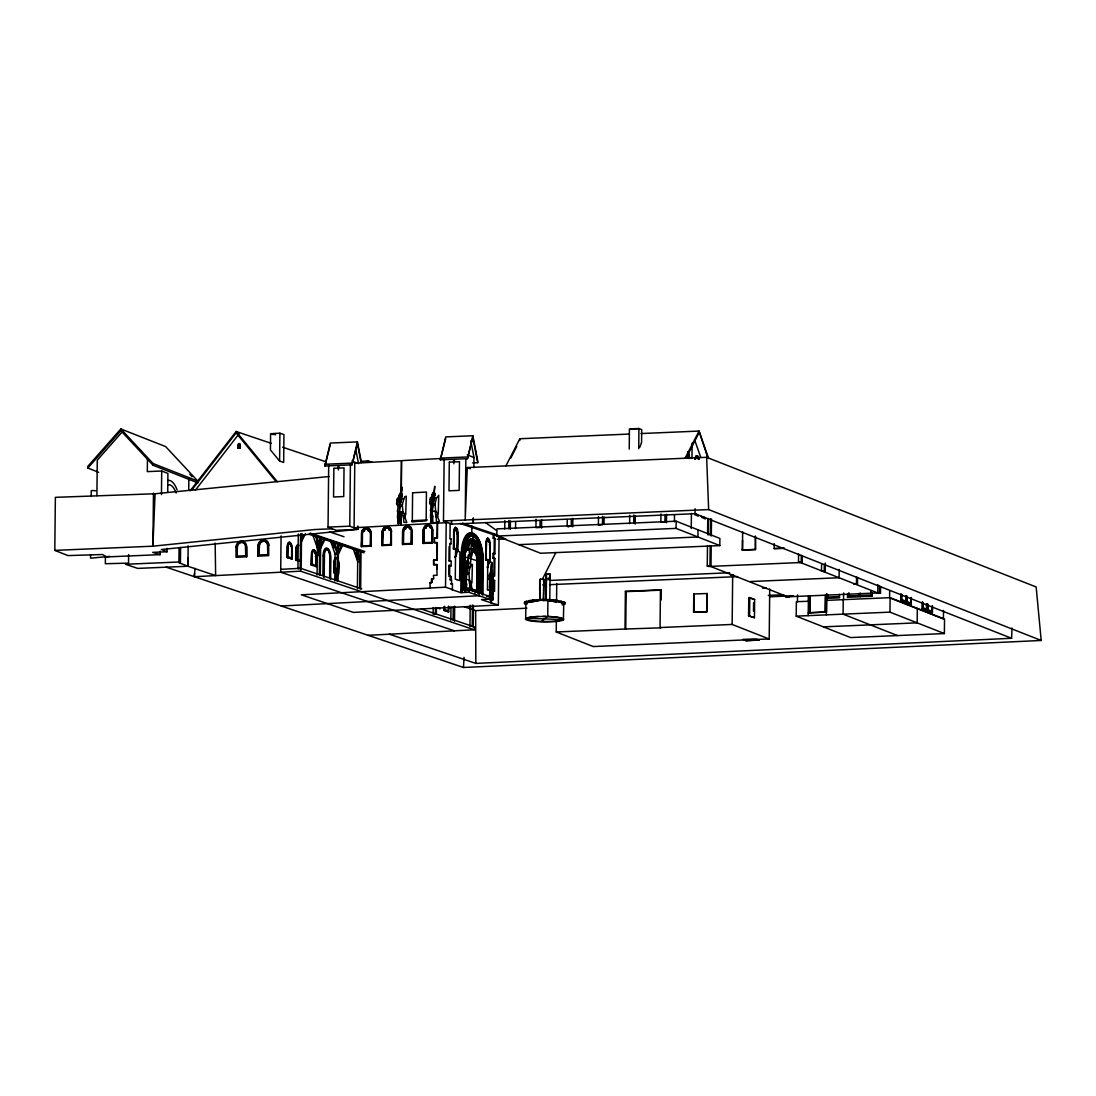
<?xml version="1.0" encoding="UTF-8"?>
<svg xmlns="http://www.w3.org/2000/svg" width="1096" height="1096" viewBox="0 0 1096 1096"><rect width="100%" height="100%" fill="white"/><g stroke="black" fill="none" stroke-linecap="round" stroke-linejoin="round"><path stroke-width="1.5" d="M629.241 449.1L629.405 428.906L638.913 428.509L641.694 429.646L641.585 442.373L639.872 447.168M638.749 448.702L638.913 428.509M160.249 551.206L160.222 554.631L106.778 556.919L102.503 554.521L68.007 555.59L54.8 550.384L55.362 497.337L155.07 493.762L329.348 476.5M87.831 468.033L87.858 466.307L120.834 428.961L165.633 446.579L197.855 481.144L197.842 482.87L153.043 465.238L120.82 430.673L87.831 468.033L98.654 472.294M90.584 554.795L90.543 558.165L110.038 556.384M91.201 495.693L91.256 490.638A24.893 20.057 -78.1 0 1 95.612 490.816M96.9 495.652L97.27 460.156L122.656 431.399L126.04 435.03M105.422 556.974L105.339 563.728L128.547 563.139L128.629 554.576M147.453 458.005L147.316 471.623L161.715 471.006L167.894 473.445L167.702 492.173M153.043 465.238L153.056 463.512L120.834 428.961M153.467 493.132L152.919 546.192L54.8 550.384M161.454 494.584L161.715 471.006M160.222 554.631L152.687 552.37L167.085 551.754L167.113 548.356M180.593 547.425L180.429 562.577L178.908 561.988L179.059 548.288M215.159 543.123L215.638 575.592L187.937 566.248L188.142 545.822M188.731 489.624L188.868 477.719M421.275 609.006L474.363 626.926L474.321 629.789L300.619 571.18L194.389 576.702L194.417 573.304M235.983 547.096L236.051 557.33L246.669 556.782L246.6 546.548A5.795 5.261 -71.4 0 0 241.353 541.082A5.795 5.261 -71.4 0 0 235.983 547.096L236.161 547.151M237.805 448.127L240.271 448.127L240.284 444.387L239.188 443.51L237.805 448.127L237.887 444.387L239.531 443.62M236.928 556.097L237.188 545.835A4.658 4.22 -71.4 0 1 245.422 545.411L245.764 555.754L245.723 545.507A4.658 4.22 -71.4 0 0 237.476 545.945L236.928 556.097L245.764 555.754M239.449 443.606L240.271 448.127M246.6 546.548L246.669 556.782M257.916 556.124L258.026 545.945A5.795 5.261 -71.4 0 1 263.396 539.944A5.795 5.261 -71.4 0 1 268.657 545.397L268.821 545.452A5.795 5.261 -71.4 0 0 263.574 539.999A5.795 5.261 -71.4 0 0 258.204 546.014L257.916 556.124L268.726 555.631L268.657 545.397M258.971 554.96L259.231 544.698A4.658 4.22 -71.4 0 1 267.479 544.274L267.808 554.603L267.767 544.37A4.658 4.22 -71.4 0 0 259.519 544.794L258.971 554.96L267.808 554.603M270.602 433.701L270.424 449.894L279.603 461.087L283.659 462.444L283.946 434.578L279.891 433.208L270.602 433.701L273.301 434.605M279.603 461.087L279.891 433.208M281.083 535.862L280.699 572.208L454.402 630.817M287.029 557.439L287.125 547.26A5.795 2.302 87 0 1 289.508 542.301A5.795 2.302 87 0 1 291.769 548.822L292.057 558.974L287.029 557.439L292.057 558.974M287.426 557.412L287.536 547.233A5.795 2.302 87 0 1 289.906 542.287A5.795 2.302 87 0 1 292.166 548.795M290.947 557.741L287.892 556.453L288.056 546.219A4.658 1.85 87 0 1 289.892 543.41A4.658 1.85 87 0 1 291.659 547.425L291.659 559.001M298.742 561.138L295.66 560.097L295.769 549.918A5.795 2.302 87 0 1 298.742 545.356M299.139 561.111L296.057 560.07L296.167 549.891A5.795 2.302 87 0 1 298.537 544.931M299.002 559.946L296.523 559.111L296.701 548.877A4.658 1.85 87 0 1 298.523 546.068M298.304 533.93L297.948 568.591L298.934 568.92M300.564 533.807L300.208 568.468L301.181 568.797L301.551 534.136M300.619 571.18L300.647 568.303L280.727 569.345M311.237 565.057L311.346 554.877A5.795 2.302 87 0 1 313.716 549.932A5.795 2.302 87 0 1 315.977 556.439L315.867 566.618L316.374 556.426A5.795 2.302 87 0 0 314.114 549.904A5.795 2.302 87 0 0 311.744 554.864L311.237 565.057L316.264 566.605M315.169 565.358L312.1 564.07L312.278 553.836A4.658 1.85 87 0 1 314.1 551.028A4.658 1.85 87 0 1 315.867 555.056L315.922 556.343M317.087 575.044L317.388 546.986M317.443 542.041L317.484 537.081L319.744 536.971L319.347 574.934L320.333 575.263L320.731 537.3M318.278 555.576L318.374 547.315M322.895 575.345L323.101 555.658A8.7 3.452 87 0 1 326.704 548.343M323.676 576.934L323.895 555.617A8.7 3.452 87 0 1 327.499 548.301A8.7 3.452 87 0 1 330.841 558.165L330.622 579.332M361.064 462.539L357.406 443.62L352.049 464.827L324.896 465.992L330.28 443.058L357.433 441.894L361.379 462.402M324.128 577.113L324.485 553.891A7.549 3 87 0 1 327.485 549.439A7.549 3 87 0 1 330.307 556.028L330.17 579.195M357.885 525.984L357.858 529.354L336.13 530.286L328.047 527.108L328.704 464.8M329.649 577.606L329.786 556.056A7.549 3 87 0 0 326.951 549.466A7.549 3 87 0 0 323.95 553.918L324.348 555.85M335.677 557.905A5.795 2.302 87 0 0 333.91 562.865L333.801 573.057L334.307 562.851A5.795 2.302 87 0 1 336.075 557.891M335.732 559.33A4.658 1.85 87 0 0 334.842 561.837L333.992 572.098M334.814 581.031L335.102 552.973M335.157 548.014L335.212 543.068M335.814 579.702L335.938 568.153M337.458 542.945L337.061 580.907L338.048 581.236L338.445 543.274M338.39 573.318L338.431 563.043A4.658 1.85 87 0 0 338.253 561.878M338.294 560.125A5.795 2.302 87 0 1 338.938 564.413L338.431 574.619L338.541 564.44A5.795 2.302 87 0 0 338.253 561.467M357.858 529.354L349.775 526.176L350.419 463.868M352.049 464.827L357.433 441.894M357.406 588.648L357.721 558.946M357.776 553.987L357.803 550.685M360.063 550.576L359.666 588.538L360.653 588.867L361.036 552.548M366.393 527.957A5.069 4.603 -71.4 0 0 361.694 533.218L361.543 546.685L361.516 533.149A5.069 4.603 -71.4 0 1 366.215 527.888L366.393 527.957A5.069 4.603 -71.4 0 1 370.982 532.725L370.845 546.205L361.379 546.63L362.187 533.122A2.178 1.973 -71.4 0 1 364.201 530.861A2.178 1.973 -71.4 0 1 366.215 528.615L366.215 527.888A5.069 4.603 -71.4 0 1 370.818 532.67L370.982 532.725M366.502 528.71A2.178 1.973 -71.4 0 0 364.489 530.957A2.178 1.973 -71.4 0 0 362.475 533.218L362.338 545.972L370.297 545.561L370.434 532.807A2.178 1.973 -71.4 0 0 368.462 530.752A2.178 1.973 -71.4 0 0 366.502 528.71L366.215 528.615A2.178 1.973 -71.4 0 1 368.174 530.656A2.178 1.973 -71.4 0 1 370.147 532.711L370.434 532.807M370.667 546.15L370.818 532.67L370.845 546.205M386.97 526.888A5.069 4.603 -71.4 0 0 382.271 532.149L382.134 545.616L382.093 532.081A5.069 4.603 -71.4 0 1 386.806 526.82L386.97 526.888A5.069 4.603 -71.4 0 1 391.573 531.656L390.738 531.642A2.178 1.973 -71.4 0 0 388.765 529.587A2.178 1.973 -71.4 0 0 386.792 527.546L386.806 526.82A5.069 4.603 -71.4 0 1 391.395 531.601L391.423 545.137L381.956 545.561L382.764 532.053A2.178 1.973 -71.4 0 1 384.778 529.793A2.178 1.973 -71.4 0 1 386.792 527.546L387.08 527.642A2.178 1.973 -71.4 0 1 389.053 529.683A2.178 1.973 -71.4 0 1 391.025 531.738L390.888 544.493L382.915 544.904L383.052 532.149A2.178 1.973 -71.4 0 1 385.066 529.889A2.178 1.973 -71.4 0 1 387.08 527.642M391.423 545.137L390.601 544.397L391.025 531.738M398.492 517.723L397.423 517.764L397.807 511.859M399.711 517.545L400.067 523.162L397.875 523.696L399.889 504.365L401.04 502.379L396.82 502.763L396.93 504.914L399.889 504.365M400.848 511.599L400.711 525.19L354.09 527.751L354.762 463.224L401.383 460.663L401.136 492.967M401.109 511.585L400.958 525.162L447.579 522.6M401.3 492.899L401.643 460.635L441.606 458.443M400.944 498.817L402.259 496.036M401.561 498.009L401.328 501.05L400.794 500.228M401.999 494.556L402.314 495.94M403.643 531.081L403.506 543.835L402.547 544.493L402.684 531.012L402.547 544.493L412.014 544.068L411.973 530.533A5.069 4.603 -71.4 0 0 407.383 525.751A5.069 4.603 -71.4 0 0 402.684 531.012L403.643 531.081A2.178 1.973 -71.4 0 1 405.657 528.82A2.178 1.973 -71.4 0 1 407.671 526.573A2.178 1.973 -71.4 0 1 409.63 528.615A2.178 1.973 -71.4 0 1 411.603 530.67L411.466 543.424L403.218 543.739L403.342 530.985A2.178 1.973 -71.4 0 1 405.356 528.724A2.178 1.973 -71.4 0 1 407.37 526.477L407.561 525.82M402.424 511.983L403.506 517.778L405.26 517.422L404.945 514.339M412.014 544.068L411.178 543.328L411.315 530.56A2.178 1.973 -71.4 0 0 409.342 528.519A2.178 1.973 -71.4 0 0 407.37 526.477L407.671 526.573M428.248 525.505L427.961 525.409A2.178 1.973 -71.4 0 0 425.947 527.655A2.178 1.973 -71.4 0 0 423.933 529.916L423.796 542.671L432.057 542.356L432.194 529.601A2.178 1.973 -71.4 0 0 430.221 527.546A2.178 1.973 -71.4 0 0 428.248 525.505A2.178 1.973 -71.4 0 0 426.234 527.751A2.178 1.973 -71.4 0 0 424.221 530.012L424.084 542.767L423.125 543.424L423.262 529.943L423.125 543.424L432.591 543L432.742 529.519L431.893 529.491A2.178 1.973 -71.4 0 0 429.933 527.45A2.178 1.973 -71.4 0 0 427.961 525.409L428.139 524.751M499.05 536.725L498.338 605.006L353.405 612.404L301.304 594.813L430.221 588.114L429.933 582.551C434.591 584.483 430.687 573.03 431.591 582.469M431.468 516.97L430.454 517.038L430.824 511.133M432.591 543L431.769 542.26L432.194 529.601M432.605 516.778L432.934 522.381L430.879 522.97L432.783 503.598L433.852 501.584L429.906 502.064L430.002 504.201L432.783 503.598M432.427 542.945L432.564 529.464A5.069 4.603 -71.4 0 0 427.961 524.683A5.069 4.603 -71.4 0 0 423.262 529.943L424.221 530.012M433.125 612.541L433.18 607.595M431.975 578.852L433.756 578.757L433.441 575.345L437.044 575.29L436.797 564.509L433.55 564.673L433.605 560.083L437.194 560.029L437.373 542.643L434.509 542.657L434.564 537.931L437.427 537.917L437.592 522.614L434.715 522.628L437.592 522.614M433.769 498.022L435.002 495.228M437.099 569.194L437.153 564.618L433.906 564.796L433.605 560.083M434.345 497.214L434.126 500.242L433.632 499.447M434.756 493.748L435.044 495.118M436.414 607.801L436.345 614.404L435.372 614.075L435.441 607.472M436.852 559.919L437.03 542.534M437.085 537.794L437.236 522.491M435.139 511.161L436.153 516.928L437.797 516.531L437.496 513.476M477.719 462.69L472.842 437.468L467.485 458.662L440.332 459.827L445.716 436.907L472.869 435.742L477.733 460.978L477.719 462.69L472.623 462.909M1012.046 628.035L1011.581 638.283L695.015 513.695L451.566 524.121L443.483 520.942L444.14 458.635M448.894 606.787L448.442 611.897L443.812 610.335L443.839 606.937M448.839 611.883L444.209 610.321L444.236 606.924M447.73 610.636L444.675 609.349L444.702 606.348M452.443 584.045L450.922 583.853L452.443 584.045L452.388 589.497L445.524 587.182L446.209 522.326M448.442 611.897L448.442 606.115M448.812 574.564L448.908 565.413L451.127 565.851L451.168 561.262L448.963 560.823L449.113 546.589M451.716 583.812L451.018 576.523L449.593 576.044L449.716 565.372M449.757 560.782L449.935 543.397L451.045 543.767L451.086 539.027L449.99 538.657L450.155 523.354L451.251 523.724L450.456 523.778M451.758 580.072L450.182 579.853L450.223 576.565L448.798 576.085L449.593 576.044M451.566 524.121L451.607 520.764M450.826 620.172L450.963 606.965M456.142 549.713L453.443 548.795L453.703 531.081L455.183 527.313L457.114 528.409L458.018 532.382L457.498 550.165L458.06 533.971L457.114 533.903L456.881 531.998M453.223 606.841L453.086 620.048L454.073 620.377L454.21 607.184M454.511 621.254L454.662 606.184M456.58 554.453L455.183 557.22L457.196 549.822L457.977 550.082L453.443 548.795M455.58 550.466L455.278 579.14L456.676 579.565M457.114 533.903L456.95 549.219L457.895 550.137M460.786 589.771L468.937 589.415L489.323 596.293L489.296 599.156L468.91 592.292L460.758 592.635L461.553 548.795A26.03 10.33 87 0 1 469.102 533.067L472.856 533.163L473.513 534.012L473.499 535.396L470.773 535.3A23.687 9.398 87 0 0 463.909 549.63L463.416 566.851M482.706 555.521A26.03 10.33 87 0 0 475.541 534.821L472.486 533.026L470.157 532.999A26.03 10.33 87 0 0 462.608 548.74L462.005 592.648L462.334 578.236M462.389 573.263L462.964 549.096A25.112 9.974 87 0 1 470.239 533.916L473.184 533.903L476.102 535.643A25.112 9.974 87 0 1 483.021 555.604L482.925 594.895M463.635 571.797L463.553 590.128L463.622 549.069A25.112 9.974 87 0 1 470.91 533.889M463.293 590.141L463.361 571.811M463.677 566.838L463.54 555.275M464.279 565.92L464.704 551.124A19.892 7.891 87 0 1 470.472 539.109L472.869 539.109L474.979 540.465A19.892 7.891 87 0 1 480.459 556.289L480.349 592.607M464.485 566.618L463.909 556.453M464.416 590.525L464.622 570.824M464.649 566.687L465.101 551.11A19.892 7.891 87 0 1 470.869 539.081M465.841 459.388L465.211 520.011L467.28 467.554L706.646 457.306L1036.158 586.976L1041.2 640.461L463.485 667.491L166.181 567.18M465.499 583.606L464.69 583.168L464.731 579.017M464.882 566.591L465.115 554.535A8.412 3.343 87 0 1 467.554 549.452L468.389 547.726A8.412 3.343 87 0 1 470.828 542.643L471.705 541.657L470.061 541.657A9.426 3.74 87 0 0 467.334 547.356L467.924 548.438L466.8 548.466A9.426 3.74 87 0 0 465.088 550.315M467.485 458.662L472.869 435.742M466.458 584.963L466.773 590.634L464.786 590.881L466.636 571.783L467.677 569.947L463.855 569.783L463.95 571.948L466.636 571.783M467.595 566.372L468.787 563.769M468.074 590.73L468.102 587.853L481.993 592.552M468.143 565.659L467.937 568.66L467.458 567.769M468.554 562.248L468.828 563.673M468.91 592.292L468.937 589.415M470.321 585.47L470.225 590.292L472.869 590.95L471.17 585.606M469.965 626.624L470.198 605.17M470.513 567.207L471.294 543.109A7.973 3.165 87 0 1 474.39 552.069A7.973 3.165 87 0 1 477.5 561.029L477.185 590.908M478.144 592.744L478.377 558.741A9.426 3.74 87 0 0 475.787 551.247L475.28 549.781A9.426 3.74 87 0 0 472.677 542.287L471.047 541.698L471.061 540.246L472.513 540.177A18.838 7.48 87 0 1 479.856 561.358L479.527 592.498M468.924 579.757L469.896 585.702L471.472 585.579L471.198 582.456M471.801 533.218L471.869 525.902M481.473 592.963L481.555 555.932A22.742 9.028 87 0 0 475.308 537.848L472.951 536.355L472.513 540.177A18.838 7.48 87 0 0 464.8 556.275M472.458 605.061L472.225 626.515L473.212 626.844L473.431 605.389M473.869 467.622L473.979 457.525L470.773 440.907M475.02 593.073L475.048 590.196M476.65 590.936L476.966 561.056A7.973 3.165 87 0 0 473.869 552.096A7.973 3.165 87 0 0 471.979 544.137A7.973 3.165 87 0 0 468.485 544.685M477.486 592.785L477.582 558.892A8.412 3.343 87 0 0 475.267 552.206L474.486 549.932A9.426 3.74 87 0 0 472.02 542.315M477.746 592.607L477.979 558.878A8.412 3.343 87 0 0 475.664 552.192L474.554 551.74M479.13 592.854L479.103 595.731L281.234 606.006M480.185 569.632L480.665 561.412M481.733 592.95L481.829 555.919A22.742 9.028 87 0 0 475.568 537.835L473.02 536.273L470.595 536.259A22.742 9.028 87 0 0 464.005 550.014M482.322 573.235L482.322 558.727M482.363 594.717L482.459 555.782A25.112 9.974 87 0 0 481.706 550.836M482.788 580.113L482.774 557.097M485.638 559.659L485.898 541.945L487.378 538.177L489.296 539.273L490.213 543.246L489.693 561.029L485.638 559.659L490.09 561.001L490.255 544.835L489.309 544.767M487.843 566.769C486.693 570.331 488.556 561.015 489.378 560.371L490.159 560.631L489.227 563.536M487.46 589.689L487.761 561.001L489.159 561.426M489.693 561.029L489.802 543.274L487.898 538.15L489.953 544.054M489.624 587.689L489.885 593.69M490.405 593.744L490.337 599.827L489.583 599.567L490.104 580.442L489.433 587.305L491.857 588.771M498.338 605.006L490.693 602.731L490.748 597.279L492.268 597.484L492.323 590.771L494.529 591.196L494.639 580.524L492.433 580.085L494.639 580.524M491.035 575.208L491.515 571.139M491.309 574.523L491.186 577.524L490.967 576.606M491.488 602.69L491.501 593.799L493.077 594.018L493.118 590.73M491.844 587.771L492.871 600.183L492.652 591.525M491.967 575.962L492.104 562.467L489.213 561.549M494.077 558.59L493.899 575.975L492.474 575.51L494.693 575.934L494.871 558.549L492.981 558.22L493.022 553.494L494.926 553.822L495.077 538.52L493.186 538.191L493.227 533.807M493.227 580.044L493.269 575.455M494.871 558.549L493.775 558.179L493.817 553.453M493.981 538.15L494.022 533.766M494.529 591.196L493.734 591.237L493.844 580.565M494.926 553.822L494.132 553.864L494.282 538.561L493.186 538.191M496.844 536.054L496.926 528.889L676.15 521.203L719.88 538.424L719.812 545.589L540.588 553.261L496.844 536.054L676.068 528.382L719.812 545.589M504.722 528.998L504.818 520.586M508.804 528.82L508.887 520.408M510.311 529.409L510.407 520.997M515.572 528.628L515.641 521.943M519.805 440.469L519.833 438.743L629.063 434.071M563.152 604.828L564.714 604.115L564.92 602.499C552.302 598.443 537.561 598.622 524.724 601.882L524.518 603.499L525.888 604.293M524.724 601.882L524.518 603.499L527.135 603.485M525.71 604.239L524.532 602.636M525.696 618.555L525.861 602.786L538.04 600.8L524.71 602.745L526.792 604.197M526.285 601.17L527.327 602.115M529.08 601.43L529.094 600.567L534.67 600.444L532.971 600.087L533.629 601.088M536.04 519.244L535.958 527.655L540.027 527.477L540.095 520.751M539.657 589.771L539.725 583.469M539.712 600.403L540.301 579.126L543.863 579.25L543.643 600.224M540.081 600.101L540.301 579.126M541.547 528.08L541.63 519.668M538.67 600.183L537.643 599.786L537.643 600.649L543.082 600.087M543.287 600.526L543.863 579.25M546.123 574.263L545.863 600.074L549.795 599.896L550.055 574.085L546.123 574.263L550.055 574.085M546.219 599.772L546.493 573.962M547.726 616.541L547.904 600.772L557.631 601.334L564.906 603.362L562.303 603.375M548.096 599.745L548.096 600.608L542.794 600.526M549.644 579.222L549.699 574.386M744.513 639.927L593.279 646.558L556.234 631.981L556.357 620.309M556.549 601.951L556.741 583.606M561.248 601.06L560.303 602.005L547.904 600.772M563.399 619.843A19.125 2.726 0.6 0 0 537.876 616.582A19.125 2.726 0.6 0 0 532.368 621.172A19.125 2.726 0.6 0 0 563.399 619.843L563.755 603.362L560.303 602.005M563.728 602.608L563.728 601.759L560.974 601.868L561.988 602.512M564.92 602.499L564.714 604.115L562.097 604.745M568.701 526.916L567.18 526.313L567.249 519.586M572.852 518.326L572.77 526.738L571.249 526.149L571.317 519.408M598.498 516.572L598.402 524.984L601.129 524.861M602.485 524.806L602.567 516.394M604.019 523.724L604.088 516.997M660.45 589.84L660.052 627.542L660.792 627.83L625.008 629.036L625.391 591.347L660.45 589.84L661.189 590.128L661.08 599.964M625.748 629.337L626.145 591.635L625.391 591.347M629.638 523.641L629.721 515.23M633.707 523.463L633.803 515.052M635.228 524.066L635.31 515.654M660.861 522.299L660.957 513.887M665.012 515.408L664.93 522.134L662.217 522.244M666.45 522.724L666.546 514.312M674.424 521.819L674.492 515.134M676.068 528.382L676.15 521.203M691.247 528.436L691.398 513.408M691.973 458.238L692.138 443.14M693.59 612.157L693.782 593.95L707.194 593.539L707.002 611.746L693.59 612.157L707.002 611.746M693.96 612.308L693.782 593.95M698.015 529.82L697.933 536.985L518.723 544.657M707.906 458.155L699.043 431.07L641.009 433.55M706.632 611.609L707.194 593.539M802.299 555.699L802.231 562.467L708.276 566.481L707.263 566.084L707.482 545.808M707.605 533.985L707.756 518.778M708.057 535.054L708.235 518.353M711.208 546.096L710.989 566.372L709.975 565.974L710.194 545.698M710.304 535.56L710.482 518.655M710.756 529.012L710.852 520.518M711.304 535.958L711.482 519.052M769.721 588.977L769.2 639.023L732.155 624.446L732.662 576.071M755.624 536.328L755.473 549.576L742.444 550.124L742.636 531.916M742.444 550.124L742.554 540.191M746.061 640.694L758.925 639.995L746.061 640.694L743.211 639.42L756.062 638.858L758.925 640.146M748.582 615.842L748.774 597.635L749.774 597.594L754.623 599.498L754.445 617.706L748.582 615.842L754.445 617.706M749.582 615.801L749.774 597.594M753.5 611.13L753.596 602.855M755.473 549.576L755.24 536.177M757.363 639.379L769.2 639.023M784.325 548.329L774.187 548.589L774.228 543.63M826.357 614.87L826.507 600.375L890.116 597.663L944.533 619.076L944.382 633.557L850.633 637.571L796.217 616.158L796.367 601.677L808.615 601.279L808.67 596.43M797.477 601.759L797.546 594.909M799.518 562.577L798.505 562.18L798.6 553.74M802.231 562.467L801.217 562.07L801.299 555.302M808.464 596.347L808.163 615.637M826.685 593.964L826.494 612.034L809.602 612.733L809.834 595.69M810.013 612.897L810.191 596.046M825.343 563.07L825.247 571.523L821.521 571.235L821.589 564.481M825.247 571.523L824.233 571.126L824.315 564.372M825.137 612.089L825.315 595.018M825.494 612.239L825.658 595.388M826.877 594.032L826.507 600.375M828.055 594.923L828.014 598.348L827.905 594.868M839.18 569.372L839.098 577.743L750.157 581.551M827.864 598.279L839.563 597.854L839.44 594.375M843.235 599.663L843.084 614.144L897.514 635.57M843.536 599.786L843.619 592.936M847.688 593.909L847.646 597.334L847.537 593.854M848.852 596.019L858.36 595.621L848.852 596.019L848.893 592.731M857.552 577.441L857.469 584.209L856.469 583.812L856.538 577.044M847.496 597.265L859.196 596.841L859.072 593.361M860.346 593.306L860.305 596.731L860.196 593.251M870.799 591.621L871.019 595.018L871.046 591.717M871.731 592.758L871.841 596.238L871.882 592.813M877.882 584.606L877.8 592.977L800.381 562.508M880.568 586.497L880.485 593.265L879.485 592.868L879.554 586.1M889.596 597.813L889.678 590.963M944.382 633.557L889.966 612.143L890.116 597.663M911.379 597.553L910.899 604.417L900.994 600.567L901.063 593.731M901.46 595.429L900.994 600.567M905.077 600.992L901.857 599.43L901.912 594.484M905.789 595.594L906.132 602.416M906.2 595.58L906.173 602.553L911.31 604.389M906.584 602.54L906.652 595.703M907.091 596.471L907.05 601.416L910.255 602.978M910.899 604.417L910.982 597.58M917.325 608.362L917.174 622.843L823.425 626.857M922.147 608.842L927.285 610.678L922.147 608.842L922.216 602.005M922.558 608.828L922.627 601.978M926.23 604.293L926.846 609.212L922.955 607.677L923.01 602.731M926.874 610.691L926.942 603.855M932.532 605.937L932.463 612.774L927.326 610.938L927.353 603.841M927.805 604.074L927.326 610.938M932.121 605.951L932.025 611.308L928.134 609.773L928.189 604.828M943.505 610.431L943.423 618.993L891.185 598.43M695.015 513.695L695.138 508.708M489.761 599.635L491.556 563.645L490.118 579.085L489.528 574.263L490.803 576.249M155.07 493.762L152.919 546.192L314.566 529.532L332.294 528.779M489.926 580.784L489.117 579.305L489.528 574.263M463.485 667.491L464.033 657.408M464.581 556.645L464.731 554.138A9.426 3.74 87 0 1 467.458 548.438M464.718 554.549A8.412 3.343 87 0 1 467.156 549.466L467.992 547.329A9.426 3.74 87 0 1 470.732 541.63M465.334 569.934L465.581 567.29L464.375 565.618L463.567 570.701M491.309 569.783A2.11 0.836 87 0 1 491.625 571.18L490.94 570.947L490.446 575.003M431.427 501.954L431.687 499.283L430.44 497.817L429.605 503.037M398.451 502.694L398.725 500.023L397.382 498.529L396.505 503.735M194.389 576.702L195.088 568.372M491.57 581.716L493.31 573.523L492.995 592.046L491.871 589.251L491.57 581.716L490.693 581.428M466.896 569.728L468.554 554.754L467.266 569.769M465.184 590.922L467.006 571.824M433.043 501.489L434.756 486.268L433.427 501.461M431.276 522.943L433.167 503.571M400.177 502.269L401.985 487.076L400.588 502.242M398.3 523.683L400.3 504.338M465.307 572.085L464.334 578.647L465.896 579.455M431.399 504.105L430.399 510.832L432.016 511.366M398.423 504.845L397.355 511.544L399.081 512.12M433.797 493.817L432.468 498.105M467.622 562.166L466.334 566.248M400.972 494.611L399.547 498.872M489.117 579.305L489.953 578.633M489.871 574.222L491.159 569.386M468.787 572.811L470.047 567.235L471.116 564.81L472.39 564.413L471.924 582.949L469.526 580.291L468.787 572.811L466.937 572.619M435.002 504.242L436.304 498.475L438.729 495.255L438.249 513.832L435.77 511.585L435.002 504.242L433.084 504.379M402.273 505.064L403.657 499.324L404.835 496.735L406.246 496.146L405.739 514.723L403.095 512.421L402.273 505.064L400.218 505.146M324.896 465.992L330.252 444.784M440.332 459.827L445.688 438.633M431.194 497.611L432.838 492.57L433.948 492.173M465.101 565.536L466.704 560.755L467.773 560.549M455.183 557.22L457.512 549.932M455.662 556.22L456.662 553.11M487.364 567.755L489.693 560.467M398.19 498.351L399.944 493.337L401.04 492.912M300.66 536.588L302.085 533.615M301.496 539.438L303.633 534.985M301.469 541.876L305.387 533.711M320.525 541.561L321.95 538.588M320.649 545.904L324.211 538.479M320.621 548.343L325.197 538.807M338.239 547.534L339.664 544.561L341.925 544.452L338.363 551.877M338.335 554.316L342.911 544.78M542.328 579.332L555.891 552.521M505.941 465.841L519.833 438.743M510.654 458.32L516.764 446.415M685.151 458.169L699.043 431.07L708.646 458.512M686.069 458.073L699.029 432.783M490.131 592.388L490.323 588.607M190.156 490.803L236.133 431.495L271.397 443.387M191.841 490.008L236.12 432.893L236.133 431.495L277.343 481.719M195.294 490.268L237.969 435.208M455.58 527.286L454.1 531.067L453.84 548.781L454.333 532.04L455.868 528.135L457.758 533.19M487.775 538.15L486.295 541.931L486.035 559.631L486.528 542.904L487.624 539.027M432.002 515.558L432.372 511.709M541.616 621.364L547.493 616.459A17.659 2.521 0.6 0 1 559.905 620.322A17.659 2.521 0.6 0 1 531.108 620.405A17.659 2.521 0.6 0 1 538.396 616.486M399.067 516.312L399.465 512.462M465.882 583.647L466.238 579.853M491.597 582.565L490.638 582.414M338.417 469.951L338.226 466.882M339.185 466.91L338.102 466.951M453.854 463.8L453.662 460.717M454.621 460.745L453.539 460.8M435.085 505.078L432.989 505.379M402.355 505.9L400.122 506.16M563.166 603.965L564.728 603.252M432.167 494.433L433.495 493.844M399.232 495.187L400.656 494.625M468.869 573.66L466.841 573.619M431.221 504.927L432.701 504.379M437.482 514.915L435.742 514.942M398.232 505.653L399.807 505.16M431.851 517.011L432.934 516.668L432.619 515.01M551.932 600.389L553.165 600.019L552.672 601.033M404.931 515.791L403.068 515.791M466.047 562.508L467.334 562.138M398.917 517.764L400.067 517.449L399.739 515.778M492.638 592.963L491.844 592.607M430.44 497.817L431.947 497.42L433.276 499.173M397.382 498.529L398.985 498.159L400.41 499.954M490.063 593.813L490.419 591.977M465.129 572.865L466.567 572.578M471.184 583.894L469.499 583.647M553.22 600.526L557.645 600.471L556.905 601.457M465.745 585.072L466.786 584.908L466.485 583.195M356.844 529.395L161.413 549.534L167.085 551.754M464.375 565.618L465.827 565.468L467.115 567.454M434.18 493.789L435.016 493.721A2.11 1.836 -74.9 0 0 434.304 492.488M429.906 499.447L431.564 500.132M430.947 505.516L432.605 505.407M432.413 511.339L435.729 511.12M560.96 602.731L563.536 602.567M275.822 433.646L272.507 433.824L275.397 434.797M360.474 461.334L368.215 460.937L372.27 462.307M411.918 520.723L427.303 519.929M411.562 521.6L421.741 521.08M454.251 528.56L454.539 530.45M456.703 528.436L457.512 529.505L456.265 531.026L455.429 528.162L456.224 527.669M453.621 532.629L453.634 532.738M437.427 537.917L434.564 537.931M450.292 539.068L451.086 539.027M494.282 538.561L495.077 538.52M486.446 539.424L486.734 541.314M497.31 539.314L505.79 538.876M437.373 542.643L434.509 542.657M489.309 540.397L489.131 541.862L488.364 540.561M471.691 542.671L470.431 542.657A8.412 3.343 87 0 0 467.992 547.74M450.25 543.808L451.045 543.767M453.484 548.041L457.621 549.192M323.101 555.658L323.895 555.617M315.251 556.371L316.374 556.426M465.225 551.494A7.973 3.165 87 0 1 467.499 549.945L468.033 549.918A7.973 3.165 87 0 1 471.294 543.109L472.171 543.246A8.412 3.343 87 0 1 474.486 549.932M461.156 554.891L462.211 554.836M464.69 552.959A7.973 3.165 87 0 0 464.225 556.754L464.978 556.617M337.815 564.372L338.938 564.413M433.948 560.207L437.194 560.029M492.981 558.22L493.775 558.179M485.665 558.905L489.145 560.083M451.168 561.262L448.963 560.823M478.075 561.042L464.225 556.754M478.39 561.426L479.856 561.358M451.127 565.851L448.908 565.413M450.223 576.565L451.018 576.523M431.632 578.743L433.413 578.647M450.182 579.853L450.977 579.811M431.934 582.579L429.933 582.551M429.879 588.004L445.524 587.182M452.388 589.497L451.579 589.538L460.758 592.635M462.882 589.799L462.033 589.771M486.569 596.443L489.323 596.293M492.268 597.484L490.748 597.279M489.296 599.156L481.514 599.635L490.693 602.731M433.112 614.185L435.372 614.075M368.092 635.31L474.321 629.789M464.348 606.787L475.637 610.595L526.902 608.198M769.598 596.813L793.518 595.69M389.34 634.2L475.842 663.395L1011.581 638.283M492.022 594.69L492.762 594.649M631.159 429.015L637.954 428.728M440.359 458.114L467.513 456.95M324.909 464.266L352.076 463.101M401.383 494.584L402.273 494.543A2.11 1.959 -68.5 0 0 401.506 493.296M396.82 500.146L398.588 500.872M397.944 506.256L399.711 506.174M399.506 512.106L403.04 511.955M443.483 520.942L708.646 509.585L1041.2 640.461M328.047 527.108L349.775 526.176M694.645 514.572L698.289 516.189M697.631 514.915L695.056 513.613M701.399 516.408L705.331 517.655M701.673 517.339L705.303 518.942M567.18 526.313L571.249 526.149M178.908 561.988L125.478 564.276L137.754 568.399L187.937 566.248L187.8 557.7M180.429 562.577L178.799 562.645L187.937 566.248M742.074 549.986L755.103 549.425M774.187 548.589L783.955 548.178M707.263 566.084L709.975 565.974M798.505 562.18L801.217 562.07M543.287 580.743L546.712 580.592M550.124 580.442L729.662 572.756M821.521 571.235L824.233 571.126M542.712 584.976L546.137 584.826M549.562 584.675L737.649 576.619M626.145 591.635L661.189 590.128M856.469 583.812L853.743 583.921L857.469 584.209M768.296 595.402L783.681 594.744M879.485 592.868L785.531 596.895L789.257 597.169L788.243 596.772M880.485 593.265L876.759 592.977M754.623 599.498L749.993 598.115M871.019 595.018L861.511 595.429M860.155 596.676L871.841 596.238M826.494 612.034L808.245 612.801L809.656 612.76M796.217 616.158L889.966 612.143M556.234 631.981L625.008 629.036M660.052 627.542L732.155 624.446M527.135 618.322L561.96 619.514M434.633 497.461L436.304 498.475M401.862 498.269L403.657 499.324M467.992 562.193L468.8 562.275A2.11 1.781 77.7 0 0 468.115 560.919M463.868 567.153L465.458 568.125M464.868 573.427L466.471 573.578M466.28 579.496L469.485 579.811M464.389 584.88L465.362 584.976M553.37 601.348L555.973 601.608L553.206 601.375M555.768 600.772L558.85 601.279M468.43 565.961L470.047 567.235M456.772 579.702L459.621 580.606L459.923 551.932L455.607 550.521M487.515 589.758L491.803 591.155M367.475 461.197L370.366 462.183M282.617 447.182L325.882 461.772M239.01 433.865L236.12 432.893L275.644 481.076M462.402 523.121L497.776 535.054M459.95 523.395L504.215 538.341M473.746 535.478L472.76 536.287M472.979 535.327L475.938 536.944A23.687 9.398 87 0 1 482.459 555.782M472.472 539.122L474.582 540.492A19.892 7.891 87 0 1 480.062 556.316M431.413 526.039L430.221 527.546M424.837 526.381L426.234 527.751M493.022 553.494L494.132 553.864M410.822 527.108L409.63 528.615M404.26 527.45L405.657 528.82M412.151 530.587L411.603 530.67M489.378 560.371L490.159 560.631M390.245 528.176L389.053 529.683M383.669 528.519L385.066 529.889M383.052 532.149L382.271 532.149M369.667 529.245L368.462 530.752M363.091 529.587L364.489 530.957M489.268 575.77L490.022 576.825M362.475 533.218L361.694 533.218M489.72 582.099L490.46 582.36M329.554 531.861L344.021 536.739M492.323 590.771L493.734 591.237M491.501 593.799L492.282 594.059M310.127 533.067L364.817 551.507M311.264 534.108L348.377 546.63M309.004 534.218L363.995 552.822M437.126 607.664L440.208 608.705L436.729 607.691M300.647 568.303L361.776 588.936M397.752 516.01L398.643 516.326M430.769 515.284L431.605 515.586M838.467 596.539L829.22 597.032M467.239 454.867L473.979 457.525M467.28 467.554L470.307 468.745M710.372 566.358L787.777 596.827M351.802 461.032L357.2 463.156M120.82 430.673L122.656 431.399M153.056 463.512L197.855 481.144M491.433 574.838L492.186 576.222M471.718 542.671L472.568 543.232A8.412 3.343 87 0 1 474.883 549.918L474.952 551.713M400.533 498.831L399.917 497.954M433.386 498.05L432.81 497.187M485.473 522.545L496.447 530.437M467.225 566.331L466.663 565.385M189.786 474.226L192.088 476.692M137.315 447.113L140.699 450.744M490.857 575.153L490.611 574.167M694.508 439.537L700.728 457.32M356.597 549.397L359.981 559.179M355.296 552.316L357.721 559.289M333.992 541.78L337.376 551.548M332.211 543.287L333.664 547.479M316.278 535.793L319.662 545.575M315.949 541.506L317.402 545.685M457.114 529.532L457.662 533.985M491.583 588.675L491.871 590.004M355.652 448.73L358.543 463.677M403.506 517.778L403.89 522.312L406.808 522.573L404.917 517.49M436.153 516.928L436.509 521.449L438.112 521.97L439.414 521.258L437.468 516.613M469.896 585.702L470.253 588.716M397.821 517.75L398.163 520.86M430.838 517.011L431.153 520.12M464.759 584.922L465.06 588.086M489.597 593.594L489.72 596.786M706.646 457.306L708.646 509.585M475.637 610.595L475.842 663.395M167.948 480.5A32.168 11.152 87.5 0 1 177.114 489.898M168.236 484.857A27.797 9.631 87.5 0 1 176.155 492.981M542.89 616.39A17.659 2.521 0.6 0 1 545.972 616.418M467.266 541.479A18.838 7.48 87 0 1 478.377 559.796M467.499 549.945A7.973 3.165 87 0 1 467.965 546.15M475.678 536.958A23.687 9.398 87 0 1 482.199 555.795M471.033 535.286A23.687 9.398 87 0 0 464.17 549.617L463.649 555.48L464.266 550A22.742 9.028 87 0 1 470.869 536.245M475.445 535.67A25.112 9.974 87 0 1 479.87 543.616M480.308 544.959A25.112 9.974 87 0 1 481.076 547.822M464.759 556.727A7.973 3.165 87 0 1 468.033 549.918M327.594 548.973A8.7 3.452 87 0 1 328.416 550.137M314.36 552A4.658 1.85 87 0 1 315.031 553.918M290.152 544.383A4.658 1.85 87 0 1 290.81 546.288M694.905 459.251A5.795 2.014 87.5 0 1 696.645 455.717A5.795 2.014 87.5 0 1 698.632 459.32M696.631 456.909A4.658 1.617 87.5 0 1 697.755 458.703M695.316 459.224A5.795 2.014 87.5 0 1 697.056 455.689A5.795 2.014 87.5 0 1 699.043 459.306M695.878 458.621A4.658 1.617 87.5 0 1 698.44 458.676M687.548 451.908A5.795 2.014 87.5 0 1 689.507 458.429L688.439 458.388L688.384 457.087A4.658 1.617 87.5 0 0 687.987 454.867M687.535 453.032A4.658 1.617 87.5 0 1 689.069 457.059L689.11 458.347A5.795 2.014 87.5 0 0 687.658 452.319M475.116 551.274A9.426 3.74 87 0 1 476.787 554.261M477.363 556.398A9.426 3.74 87 0 1 477.719 558.782M473.294 518.202L473.294 523.203L473.349 518.148M333.855 468.293L333.554 496.968L343.733 496.543L344.034 467.855L333.992 468.293M412.603 492.789L412.302 521.6L426.139 520.847L426.44 492.022L412.603 492.789M449.292 462.142L448.99 490.816L459.169 490.378L459.471 461.704L449.429 462.142M547.808 578.578C548.808 581.908 550.398 576.359 547.808 578.578M315.292 535.465L313.031 535.588L317.374 548.123L319.635 548.014L315.292 535.465M333.006 541.438L330.745 541.561L335.088 554.11L337.349 553.987L333.006 541.438M355.611 549.069L353.35 549.192L357.693 561.727L359.954 561.618L355.611 549.069M486.213 543.465L486.213 543.465M733.032 575.044L730.32 575.167L734.046 575.441L733.032 575.044M765.2 587.703L762.473 587.812L766.2 588.1L765.2 587.703M472.403 549.274L469.28 548.219A9.754 3.877 87 0 0 470.732 558.111A9.754 3.877 87 0 0 472.403 549.274"/></g></svg>
